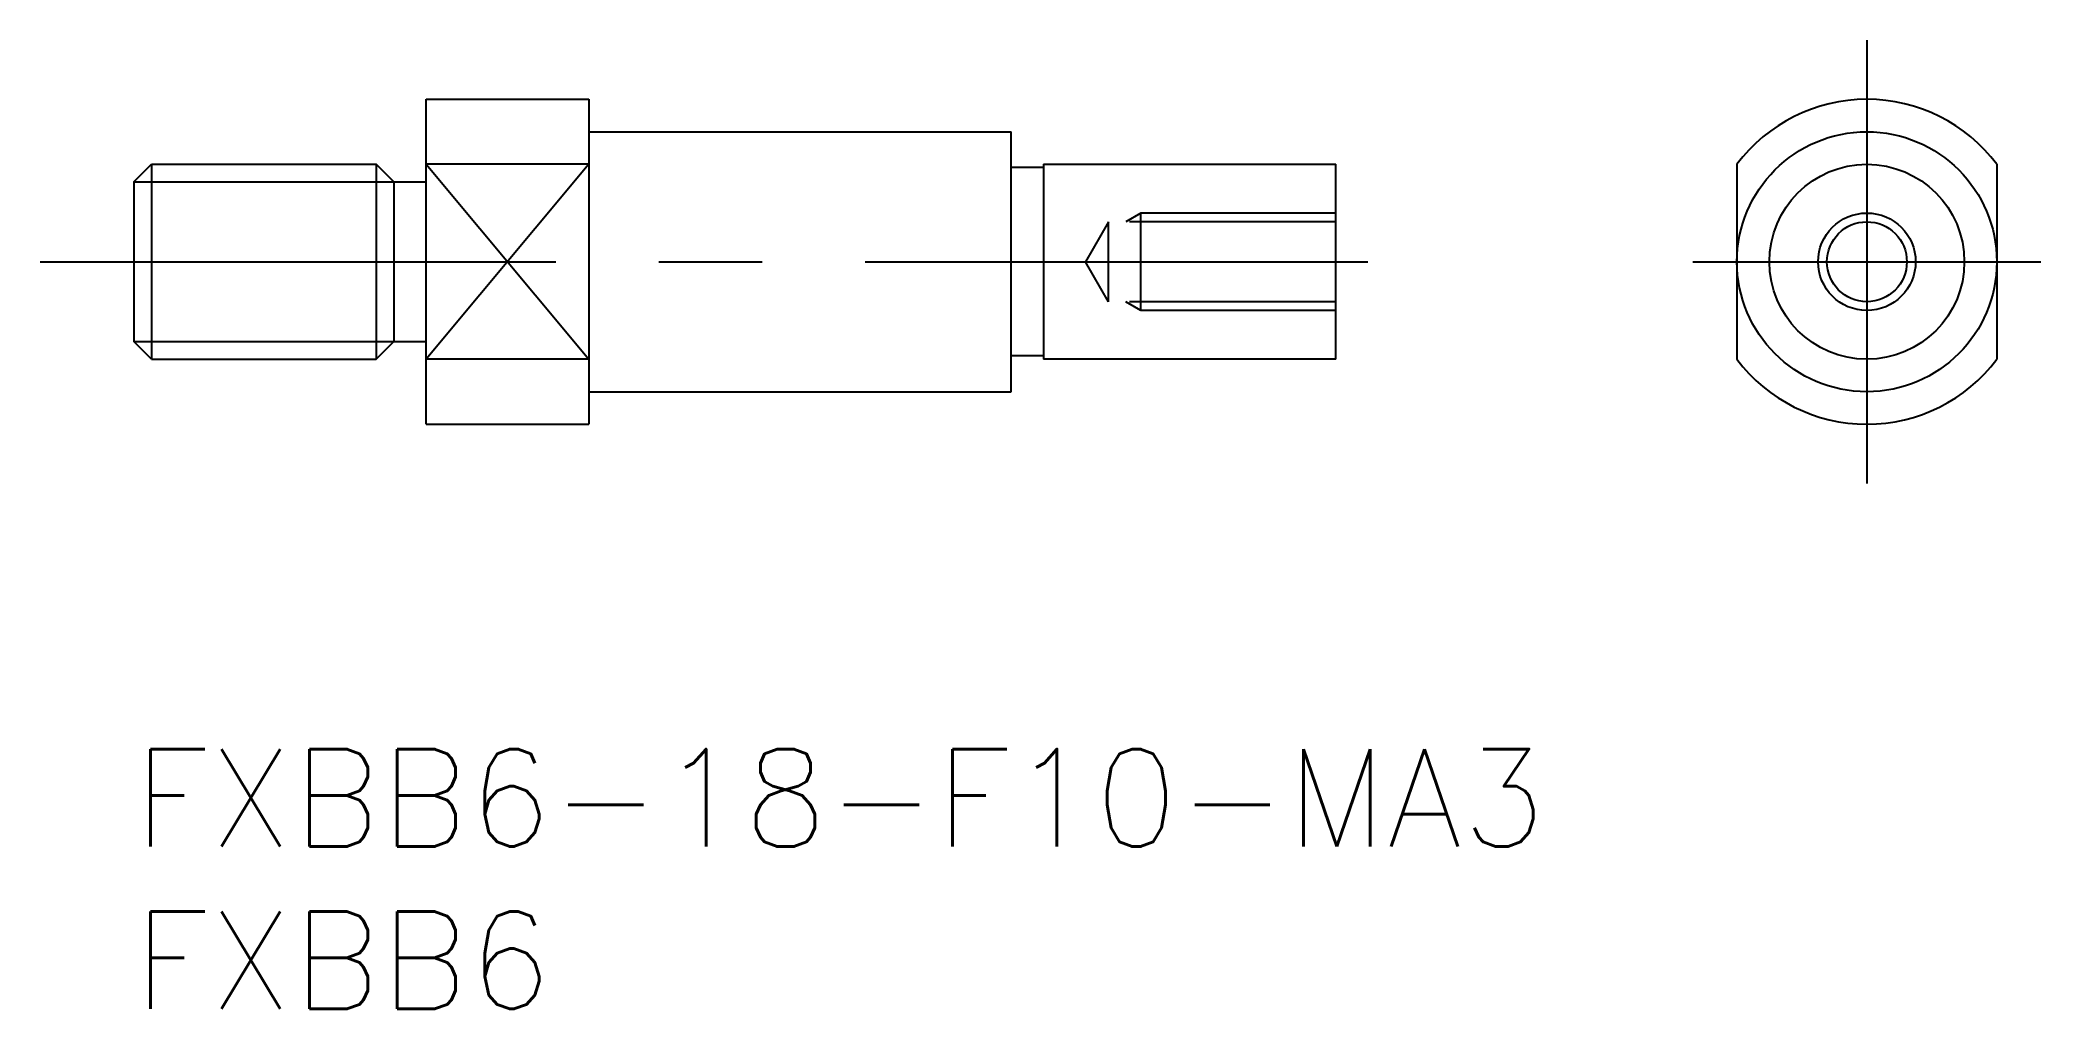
# Model space of a CAD drawing. Extents: x -2.9 to 58.7, y -8 to 21.8.
import ezdxf

# ---------------------------------------------------------------- set-up
doc = ezdxf.new("R2010")
doc.units = 0
doc.header["$LTSCALE"] = 0.5
doc.linetypes.add('CENTER', pattern=[50.8, 31.75, -6.35, 6.35, -6.35])
doc.linetypes.add('DASHED', pattern=[19.05, 12.7, -6.35])
for name, color, linetype in [('MSM_CENTER', 1, 'CENTER'), ('MSM_CONTINUOUS', 7, 'CONTINUOUS'), ('MSM_DASHED', 4, 'DASHED'), ('MSM_NARROW', 5, 'CONTINUOUS'), ('MSM_PART_NUMBER', 7, 'CONTINUOUS')]:
    doc.layers.add(name, color=color, linetype=linetype)
doc.styles.get("Standard").update_dxf_attribs({"font": 'txt.shx', "height": 3, "bigfont": 'bigfont.shx'})

# ---------------------------------------------------------------- blocks, each defined once
blk = doc.blocks.new('*U5')
at = {"layer": 'MSM_PART_NUMBER'}
blk.add_text('FXBB6-18-F10-MA3', height=3, dxfattribs=at).set_placement((0, -3))
blk = doc.blocks.new('*U6')
at = {"layer": 'MSM_PART_NUMBER'}
blk.add_text('FXBB6', height=3, dxfattribs=at).set_placement((0, -8))

msp = doc.modelspace()

# ---------------------------------------------------------------- linework, layer by layer
at = {"layer": 'MSM_CENTER'}
for p, q in [((53.345, 21.826), (53.345, 8.174)), ((-2.89, 15), (37.986, 15)), ((47.986, 15), (58.705, 15))]:
    msp.add_line(p, q, dxfattribs=at)
at = {"layer": 'MSM_CONTINUOUS'}
for p, q in [((9, 20), (14, 20)), ((9, 10), (9, 20)), ((14, 20), (14, 10)), ((14, 19), (27, 19)), ((27, 11), (27, 19)), ((0, 17.458), (0.542, 18)), ((0.542, 18), (7.459, 18)), ((0.542, 18), (0.542, 12)), ((8, 17.458), (7.459, 18)), ((7.459, 18), (7.459, 12)), ((14, 18), (9, 18)), ((28, 17.9), (27, 17.9)), ((28, 18), (37, 18)), ((28, 18), (28, 12)), ((37, 12), (37, 18)), ((49.345, 18), (49.345, 12)), ((57.345, 18), (57.345, 12)), ((0, 17.458), (0, 12.541)), ((8, 17.458), (8, 12.541)), ((8, 17.458), (9, 17.458)), ((0.542, 12), (0, 12.541)), ((7.459, 12), (8, 12.541)), ((8, 12.541), (9, 12.541)), ((0.542, 12), (7.459, 12)), ((14, 12), (9, 12)), ((28, 12.1), (27, 12.1)), ((37, 12), (28, 12)), ((14, 11), (27, 11)), ((9, 10), (14, 10))]:
    msp.add_line(p, q, dxfattribs=at)
for radius in [4, 3, 1.23]:
    msp.add_circle((53.345, 15), radius, dxfattribs=at)
for start, end in [(36.8699, 143.1301), (216.8699, 323.1301)]:
    msp.add_arc((53.345, 15), 5, start, end, dxfattribs=at)
at = {"layer": 'MSM_DASHED'}
for p, q in [((30, 16.23), (29.29, 15)), ((37, 16.23), (30, 16.23)), ((30, 13.771), (30, 16.23)), ((31, 16.5), (30.531, 16.23)), ((37, 16.5), (31, 16.5)), ((31, 13.5), (31, 16.5)), ((30, 13.771), (29.29, 15)), ((37, 13.771), (30, 13.771)), ((31, 13.5), (30.531, 13.771)), ((37, 13.5), (31, 13.5))]:
    msp.add_line(p, q, dxfattribs=at)
at = {"layer": 'MSM_NARROW'}
for p, q in [((9, 18), (14, 12)), ((14, 18), (9, 12)), ((0, 17.458), (8, 17.458)), ((0, 12.541), (8, 12.541))]:
    msp.add_line(p, q, dxfattribs=at)
msp.add_circle((53.345, 15), 1.5, dxfattribs=at)

# ---------------------------------------------------------------- block references
at = {"layer": 'MSM_CONTINUOUS'}
for name in ['*U5', '*U6']:
    msp.add_blockref(name, (0, 0), dxfattribs=at)

doc.saveas('drawing.dxf')
